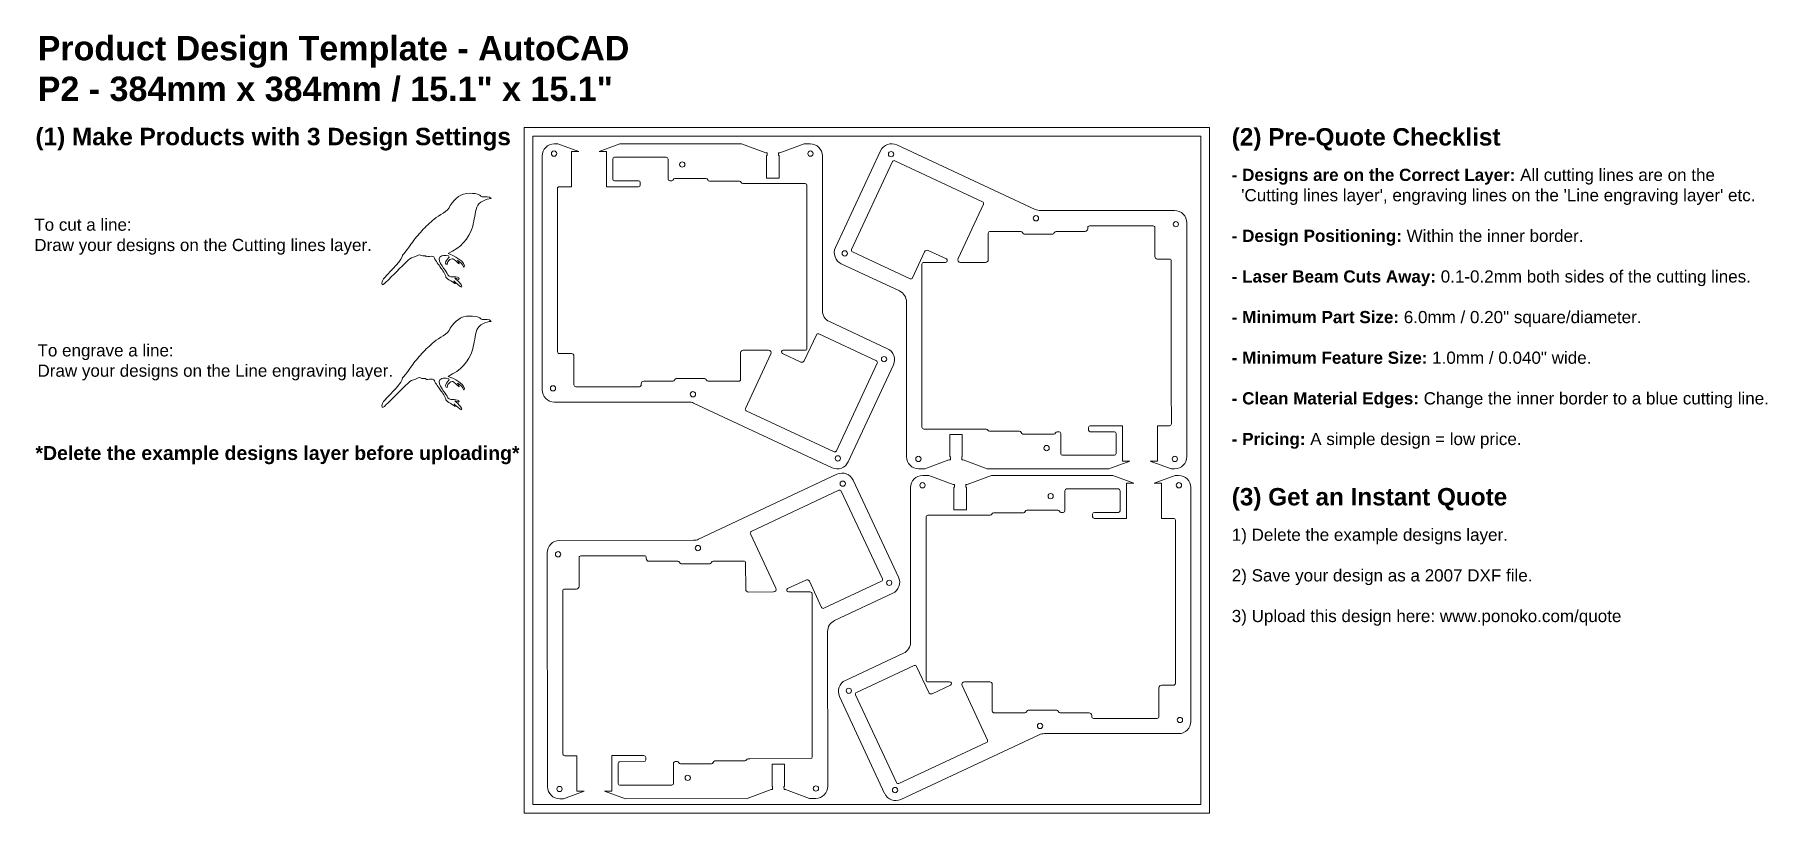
# Model space of a CAD drawing. Header units: millimetres. Extents: x -286 to 710, y -5 to 442.
import ezdxf

# ---------------------------------------------------------------- set-up
doc = ezdxf.new("R2010")
doc.units = ezdxf.units.MM
doc.header["$MEASUREMENT"] = 0
doc.layers.get('0').update_dxf_attribs({"lineweight": 0, "true_color": 0xf6921e})
doc.layers.add('Cutting lines', color=5, linetype='Continuous', lineweight=0)
doc.layers.add('Examples - DELETE before uploading', color=7, linetype='Continuous', lineweight=0, true_color=0xf6921e)
doc.styles.add('Annotative', font='arial.ttf')
doc.styles.get("Standard").update_dxf_attribs({"font": 'arial.ttf'})

msp = doc.modelspace()

# ---------------------------------------------------------------- linework, layer by layer
at = {"lineweight": 0}
for points in [[(-5, -5), (389, -5), (389, 389), (-5, 389)], [(0, 0), (384, 0), (384, 384), (0, 384)]]:
    msp.add_lwpolyline(points, close=True, dxfattribs=at)
at = {"layer": 'Cutting lines', "lineweight": 0}
for p, q in [((12.4, 379.59), (14.45, 379.59)), ((14.45, 379.59), (26.5, 375.15)), ((38.12, 375.15), (50.15, 379.59)), ((50.15, 379.59), (120.03, 379.59)), ((120.03, 379.59), (133.91, 374.47)), ((142.06, 374.47), (155.94, 379.59)), ((155.94, 379.59), (159.48, 379.59)), ((288.82, 341.89), (209.25, 378.98)), ((5.4, 372.59), (5.4, 238.26)), ((22.22, 375.15), (26.5, 375.15)), ((22.22, 375.15), (22.22, 354.86)), ((38.12, 375.15), (42.4, 375.15)), ((42.4, 375.15), (42.4, 354.86)), ((46.01, 370.83), (46.01, 370.83)), ((46.01, 370.83), (46.01, 359.31)), ((76.78, 371.83), (47.01, 371.83)), ((47.01, 371.83), (47.01, 371.83)), ((76.78, 371.83), (76.78, 371.83)), ((77.78, 359.31), (77.78, 370.83)), ((77.78, 370.83), (77.78, 370.83)), ((134.71, 374.47), (133.91, 374.47)), ((134.71, 372.77), (134.41, 372.77)), ((134.41, 372.77), (134.41, 359.87)), ((134.71, 374.47), (134.71, 372.77)), ((141.26, 374.47), (141.26, 372.77)), ((141.26, 374.47), (142.06, 374.47)), ((141.26, 372.77), (141.56, 372.77)), ((141.56, 372.77), (141.56, 359.87)), ((166.48, 372.59), (166.48, 283.8)), ((173.98, 319.92), (199.95, 375.6)), ((46.01, 359.31), (46.01, 359.31)), ((77.78, 359.31), (77.78, 359.31)), ((98.56, 359.62), (81.76, 359.62)), ((99.58, 359.62), (98.56, 359.62)), ((134.41, 359.87), (141.56, 359.87)), ((14.26, 352.45), (14.26, 353.86)), ((14.26, 352.45), (14.29, 334.82)), ((15.26, 354.86), (22.22, 354.86)), ((42.4, 354.86), (60.82, 354.86)), ((47.01, 358.31), (47.01, 358.31)), ((47.01, 358.31), (60.82, 358.31)), ((61.82, 357.03), (61.82, 357.31)), ((61.82, 355.86), (61.82, 357.03)), ((78.78, 358.31), (79.88, 358.31)), ((118.12, 358.03), (101.54, 358.03)), ((118.82, 358.03), (118.12, 358.03)), ((118.56, 358.03), (118.56, 358.03)), ((120.68, 356.76), (121.6, 356.76)), ((156.56, 356.76), (121.6, 356.76)), ((156.56, 356.76), (156.58, 356.76)), ((157.58, 355.76), (157.58, 354.92)), ((157.58, 354.92), (157.58, 336.7)), ((368.91, 341.23), (291.78, 341.23)), ((375.91, 199.9), (375.91, 334.23)), ((210.78, 295.03), (177.37, 310.61)), ((214.82, 199.9), (214.82, 288.69)), ((170.52, 277.45), (203.93, 261.88)), ((207.32, 252.57), (181.36, 196.89)), ((12.4, 231.26), (89.53, 231.26)), ((92.49, 230.6), (172.05, 193.51)), ((223.73, 217.57), (223.73, 235.78)), ((367.04, 220.04), (367.02, 237.67)), ((367.04, 220.04), (367.04, 218.63)), ((223.73, 216.73), (223.73, 217.57)), ((224.74, 215.73), (224.73, 215.73)), ((224.74, 215.73), (259.71, 215.73)), ((239.74, 199.72), (239.74, 212.61)), ((246.89, 212.61), (239.74, 212.61)), ((246.89, 199.72), (246.89, 212.61)), ((260.62, 215.73), (259.71, 215.73)), ((262.48, 214.46), (263.19, 214.46)), ((262.74, 214.46), (262.74, 214.46)), ((263.19, 214.46), (279.76, 214.46)), ((281.72, 212.87), (282.75, 212.87)), ((282.75, 212.87), (299.54, 212.87)), ((302.52, 214.18), (301.42, 214.18)), ((303.52, 213.18), (303.52, 213.18)), ((303.52, 213.18), (303.52, 201.66)), ((319.48, 216.63), (319.48, 215.46)), ((319.48, 215.46), (319.48, 215.18)), ((338.91, 217.63), (320.48, 217.63)), ((334.3, 214.18), (320.48, 214.18)), ((334.3, 214.18), (334.3, 214.18)), ((335.3, 201.66), (335.3, 213.18)), ((335.3, 213.18), (335.3, 213.18)), ((338.91, 197.34), (338.91, 217.63)), ((359.09, 197.34), (359.09, 217.63)), ((366.04, 217.63), (359.09, 217.63)), ((240.04, 199.72), (239.74, 199.72)), ((240.04, 198.01), (240.04, 199.72)), ((246.59, 198.01), (246.59, 199.72)), ((246.59, 199.72), (246.89, 199.72)), ((303.52, 201.66), (303.52, 201.66)), ((304.52, 200.66), (304.52, 200.66)), ((304.52, 200.66), (334.3, 200.66)), ((334.3, 200.66), (334.3, 200.66)), ((335.3, 201.66), (335.3, 201.66)), ((95.37, 152.47), (174.87, 189.72)), ((225.36, 192.9), (221.82, 192.9)), ((239.24, 198.02), (225.36, 192.9)), ((240.04, 198.01), (239.24, 198.02)), ((246.59, 198.01), (247.39, 198.01)), ((261.27, 192.9), (247.39, 198.01)), ((331.15, 192.9), (261.27, 192.9)), ((343.19, 197.34), (331.15, 192.9)), ((343.19, 197.34), (338.91, 197.34)), ((366.85, 192.9), (354.81, 197.34)), ((359.09, 197.34), (354.81, 197.34)), ((368.91, 192.9), (366.85, 192.9)), ((210.25, 130.72), (184.18, 186.35)), ((217.16, 182.09), (217.16, 93.3)), ((227.7, 189.09), (224.16, 189.09)), ((241.58, 183.97), (227.7, 189.09)), ((242.38, 183.97), (241.58, 183.97)), ((242.38, 182.27), (242.08, 182.27)), ((242.08, 182.27), (242.08, 169.37)), ((242.38, 183.97), (242.38, 182.27)), ((248.93, 183.97), (248.93, 182.27)), ((248.93, 183.97), (249.73, 183.97)), ((248.93, 182.27), (249.23, 182.27)), ((249.23, 182.27), (249.23, 169.37)), ((263.61, 189.09), (249.73, 183.97)), ((333.48, 189.09), (263.61, 189.09)), ((305.86, 168.81), (305.86, 180.33)), ((305.86, 180.33), (305.86, 180.33)), ((306.86, 181.33), (306.86, 181.33)), ((306.86, 181.33), (336.63, 181.33)), ((345.52, 184.65), (333.48, 189.09)), ((336.63, 181.33), (336.63, 181.33)), ((337.63, 180.33), (337.63, 180.33)), ((337.63, 180.33), (337.63, 168.81)), ((345.52, 184.65), (341.24, 184.65)), ((341.24, 184.65), (341.24, 164.36)), ((369.19, 189.09), (357.14, 184.65)), ((361.42, 184.65), (357.14, 184.65)), ((361.42, 184.65), (361.42, 164.36)), ((371.24, 189.09), (369.19, 189.09)), ((378.24, 182.09), (378.24, 47.76)), ((249.23, 169.37), (242.08, 169.37)), ((226.06, 165.26), (226.06, 164.42)), ((226.06, 164.42), (226.06, 146.21)), ((227.08, 166.26), (227.06, 166.26)), ((227.08, 166.26), (262.04, 166.26)), ((262.96, 166.26), (262.04, 166.26)), ((264.82, 167.53), (265.52, 167.53)), ((265.07, 167.53), (265.07, 167.53)), ((265.52, 167.53), (282.1, 167.53)), ((284.06, 169.12), (285.08, 169.12)), ((285.08, 169.12), (301.88, 169.12)), ((304.86, 167.81), (303.76, 167.81)), ((305.86, 168.81), (305.86, 168.81)), ((321.82, 166.53), (321.82, 166.81)), ((321.82, 165.36), (321.82, 166.53)), ((336.63, 167.81), (322.82, 167.81)), ((341.24, 164.36), (322.82, 164.36)), ((336.63, 167.81), (336.63, 167.81)), ((337.63, 168.81), (337.63, 168.81)), ((368.37, 164.36), (361.42, 164.36)), ((369.37, 161.95), (369.35, 144.32)), ((369.37, 161.95), (369.37, 163.36)), ((15.28, 151.66), (92.42, 151.81)), ((8.56, 10.31), (8.3, 144.64)), ((173.5, 105.77), (206.88, 121.41)), ((169.64, 10.63), (169.47, 99.41)), ((213.11, 86.95), (179.7, 71.38)), ((176.32, 62.07), (202.28, 6.39)), ((17.39, 30.47), (17.37, 48.1)), ((160.7, 28.28), (160.67, 46.49)), ((291.15, 40.1), (211.58, 3.01)), ((371.24, 40.76), (294.11, 40.76)), ((17.39, 30.47), (17.39, 29.06)), ((18.39, 28.06), (25.34, 28.08)), ((25.38, 7.78), (25.34, 28.08)), ((45.52, 28.12), (63.95, 28.15)), ((45.56, 7.82), (45.52, 28.12)), ((49.16, 12.15), (49.14, 23.67)), ((49.14, 23.67), (49.14, 23.67)), ((50.14, 24.67), (63.95, 24.7)), ((50.14, 24.67), (50.14, 24.67)), ((64.95, 27.15), (64.95, 25.98)), ((64.95, 25.98), (64.95, 25.7)), ((80.92, 23.73), (80.92, 23.73)), ((80.92, 23.73), (80.94, 12.21)), ((81.92, 24.74), (83.02, 24.74)), ((101.69, 23.46), (84.9, 23.43)), ((102.72, 23.46), (101.69, 23.46)), ((121.25, 25.09), (104.67, 25.06)), ((121.95, 25.09), (121.25, 25.09)), ((121.7, 25.09), (121.7, 25.09)), ((123.81, 26.36), (124.73, 26.36)), ((159.69, 26.43), (124.73, 26.36)), ((137.55, 23.28), (144.7, 23.29)), ((137.57, 10.38), (137.55, 23.28)), ((144.72, 10.39), (144.7, 23.29)), ((159.69, 26.43), (159.7, 26.43)), ((160.7, 27.43), (160.7, 28.28)), ((49.16, 12.15), (49.16, 12.15)), ((79.94, 11.21), (50.17, 11.15)), ((50.17, 11.15), (50.17, 11.15)), ((79.94, 11.21), (79.94, 11.21)), ((80.94, 12.21), (80.94, 12.21)), ((137.87, 10.38), (137.57, 10.38)), ((137.88, 8.68), (137.87, 10.38)), ((144.43, 8.69), (144.42, 10.39)), ((144.42, 10.39), (144.72, 10.39)), ((15.57, 3.33), (17.63, 3.33)), ((17.63, 3.33), (29.66, 7.79)), ((25.38, 7.78), (29.66, 7.79)), ((41.28, 7.81), (45.56, 7.82)), ((41.28, 7.81), (53.33, 3.4)), ((53.33, 3.4), (123.21, 3.54)), ((123.21, 3.54), (137.08, 8.68)), ((137.88, 8.68), (137.08, 8.68)), ((144.43, 8.69), (145.23, 8.69)), ((145.23, 8.69), (159.12, 3.61)), ((159.12, 3.61), (162.66, 3.61))]:
    msp.add_line(p, q, dxfattribs=at)
at = {"layer": 'Cutting lines'}
for points in [[(367.02, 237.67), (367.02, 312.38, 0.414214), (366.02, 313.38), (359.11, 313.38, -0.414214), (357.58, 314.9), (357.58, 331.41, 0.414214), (356.57, 332.43), (319.99, 332.43, 0.414214), (318.98, 331.41), (318.98, 330.78, -0.414214), (317.45, 329.26), (300.76, 329.26, 0.305615), (299.81, 328.62, -0.305615), (298.4, 327.67), (282.91, 327.67, -0.305615), (281.49, 328.62, 0.305615), (280.55, 329.26), (262.84, 329.26, 0.414214), (261.83, 328.24), (261.83, 313, -0.414214), (260.3, 311.48), (245.82, 311.48, -0.548619), (244.44, 313.64), (259.04, 344.95, 0.414214), (258.55, 346.3), (208.13, 369.81, 0.414214), (206.78, 369.32), (183.28, 318.91, 0.414214), (183.77, 317.56), (216.92, 302.1, 0.414214), (218.27, 302.59), (225.24, 317.55, -0.414214), (227.27, 318.29), (237.73, 313.41, -0.802585), (237.3, 311.48), (224.74, 311.48, 0.414214), (223.73, 310.46), (223.73, 235.78)], [(14.29, 334.82), (14.29, 260.11, 0.414214), (15.29, 259.11), (22.2, 259.11, -0.414214), (23.72, 257.58), (23.72, 241.07, 0.414214), (24.74, 240.06), (61.31, 240.06, 0.414214), (62.33, 241.07), (62.33, 241.71, -0.414214), (63.85, 243.23), (80.55, 243.23, 0.305615), (81.49, 243.87, -0.305615), (82.9, 244.82), (98.4, 244.82, -0.305615), (99.81, 243.87, 0.305615), (100.75, 243.23), (118.46, 243.23, 0.414214), (119.48, 244.25), (119.48, 259.49, -0.414214), (121, 261.01), (135.48, 261.01, -0.548619), (136.87, 258.84), (122.27, 227.53, 0.414214), (122.76, 226.18), (173.17, 202.68, 0.414214), (174.52, 203.17), (198.03, 253.58, 0.414214), (197.54, 254.93), (164.39, 270.39, 0.414214), (163.04, 269.9), (156.06, 254.93, -0.414214), (154.04, 254.2), (143.58, 259.08, -0.802585), (144, 261.01), (156.56, 261.01, 0.414214), (157.58, 262.03), (157.58, 336.7)], [(17.37, 48.1), (17.23, 122.81, -0.414214), (18.23, 123.81), (25.14, 123.83, 0.414214), (26.66, 125.35), (26.63, 141.86, -0.414214), (27.64, 142.88), (64.22, 142.95, -0.414214), (65.24, 141.94), (65.24, 141.3, 0.414214), (66.77, 139.78), (83.46, 139.81, -0.305615), (84.4, 139.18, 0.305615), (85.82, 138.23), (101.31, 138.26, 0.305615), (102.72, 139.22, -0.305615), (103.66, 139.85), (121.37, 139.89, -0.414214), (122.39, 138.87), (122.42, 123.63, 0.414214), (123.95, 122.11), (138.43, 122.14, 0.548619), (139.81, 124.31), (125.15, 155.59, -0.414214), (125.64, 156.94), (176, 180.55, -0.414214), (177.36, 180.06), (200.96, 129.69, -0.414214), (200.47, 128.34), (167.35, 112.82, -0.414214), (166, 113.31), (159, 128.26, 0.414214), (156.97, 128.99), (146.52, 124.09, 0.802585), (146.95, 122.16), (159.51, 122.18, -0.414214), (160.53, 121.17), (160.67, 46.49)], [(369.35, 144.32), (369.35, 69.61, -0.414214), (368.35, 68.61), (361.44, 68.61, 0.414214), (359.92, 67.08), (359.92, 50.57, -0.414214), (358.9, 49.56), (322.33, 49.56, -0.414214), (321.31, 50.57), (321.31, 51.21, 0.414214), (319.79, 52.73), (303.09, 52.73, -0.305615), (302.15, 53.37, 0.305615), (300.74, 54.32), (285.24, 54.32, 0.305615), (283.83, 53.37, -0.305615), (282.89, 52.73), (265.18, 52.73, -0.414214), (264.16, 53.75), (264.16, 68.99, 0.414214), (262.64, 70.51), (248.15, 70.51, 0.548619), (246.77, 68.35), (261.37, 37.03, -0.414214), (260.88, 35.68), (210.47, 12.18, -0.414214), (209.12, 12.67), (185.61, 63.08, -0.414214), (186.1, 64.43), (219.25, 79.89, -0.414214), (220.6, 79.4), (227.58, 64.44, 0.414214), (229.6, 63.7), (240.06, 68.58, 0.802585), (239.63, 70.51), (227.08, 70.51, -0.414214), (226.06, 71.53), (226.06, 146.21)]]:
    msp.add_lwpolyline(points, format="xyb", dxfattribs=at)
at = {"layer": 'Cutting lines', "lineweight": 0}
for centre in [(12.25, 373.93), (85.96, 367.67), (159.63, 373.92), (205.94, 373.62), (289.24, 336.79), (369.65, 333.38), (179.35, 316.6), (201.95, 255.89), (11.66, 239.11), (92.07, 235.7), (175.37, 198.87), (221.68, 198.57), (295.35, 204.82), (369.06, 198.55), (178.19, 184.36), (224.01, 183.42), (371.39, 183.43), (297.68, 177.17), (14.56, 143.81), (94.96, 147.37), (204.89, 127.39), (181.69, 65.39), (371.98, 48.61), (291.57, 45.2), (15.41, 8.98), (89.11, 15.39), (162.79, 9.28), (208.27, 8.37)]:
    msp.add_circle(centre, 1.52, dxfattribs=at)
for centre, radius, start, end in [((12.4, 372.59), 7, 90, 180), ((159.48, 372.59), 7, 0, 90), ((206.29, 372.64), 7, 65.0046, 155.00019), ((47.01, 370.83), 1, 90, 180), ((76.78, 370.83), 1, 360, 90), ((47.01, 359.31), 1, 180, 270), ((78.78, 359.31), 1, 180, 270), ((79.88, 359.31), 1, 270, 339.84526), ((81.76, 358.62), 1, 90, 159.84526), ((99.58, 358.62), 1, 11.90268, 90), ((101.54, 359.03), 1, 191.90268, 270), ((15.26, 353.86), 1, 90, 180.00048), ((60.82, 357.31), 1, 360, 90), ((60.82, 355.86), 1, 270, 360), ((118.82, 357.03), 1, 21.40758, 90), ((120.68, 357.76), 1, 201.40758, 270), ((156.58, 355.76), 1, 0.0003, 90), ((291.78, 348.23), 7, 245.0046, 270.00007), ((368.91, 334.23), 7, 0, 90.00007), ((180.33, 316.96), 7, 155.00019, 245.00187), ((207.82, 288.69), 7, 0, 65.00187), ((173.48, 283.8), 7, 180, 245.00187), ((200.98, 255.53), 7, 335.00019, 65.00187), ((12.4, 238.26), 7, 180, 270.00007), ((89.53, 224.26), 7, 65.0046, 90.00007), ((224.73, 216.73), 1, 180.0003, 270), ((260.62, 214.73), 1, 21.40758, 90), ((262.48, 215.46), 1, 201.40758, 270), ((279.76, 213.46), 1, 11.90268, 90), ((281.72, 213.87), 1, 191.90268, 270), ((299.54, 213.87), 1, 270, 339.84526), ((301.42, 213.18), 1, 90, 159.84526), ((302.52, 213.18), 1, 0, 90), ((320.48, 216.63), 1, 90, 180), ((320.48, 215.18), 1, 180, 270), ((334.3, 213.18), 1, 0, 90), ((366.04, 218.63), 1, 270, 0.00048), ((221.82, 199.9), 7, 180, 270), ((304.52, 201.66), 1, 180, 270), ((334.3, 201.66), 1, 270, 0), ((368.91, 199.9), 7, 270, 0), ((175.01, 199.85), 7, 245.0046, 335.00019), ((177.84, 183.38), 7, 25.1103, 115.10589), ((224.16, 182.09), 7, 90, 180), ((306.86, 180.33), 1, 90, 180), ((336.63, 180.33), 1, 0, 90), ((371.24, 182.09), 7, 0, 90), ((227.06, 165.26), 1, 90, 179.9997), ((262.96, 167.26), 1, 270, 338.59242), ((264.82, 166.53), 1, 90, 158.59242), ((282.1, 168.53), 1, 270, 348.09732), ((284.06, 168.12), 1, 90, 168.09732), ((301.88, 168.12), 1, 20.15474, 90), ((303.76, 168.81), 1, 200.15474, 270), ((304.86, 168.81), 1, 270, 360), ((322.82, 166.81), 1, 90, 180), ((322.82, 165.36), 1, 180, 270), ((336.63, 168.81), 1, 270, 0), ((368.37, 163.36), 1, 359.99952, 90), ((15.3, 144.66), 7, 90.11041, 180.11048), ((92.4, 158.81), 7, 270.11041, 295.10589), ((203.91, 127.75), 7, 295.10861, 25.1103), ((176.47, 99.43), 7, 115.10861, 180.11048), ((210.16, 93.3), 7, 294.99813, 0), ((182.66, 65.03), 7, 114.99813, 204.99981), ((294.11, 33.76), 7, 89.99993, 114.9954), ((371.24, 47.76), 7, 269.99993, 0), ((18.39, 29.06), 1, 180.11001, 270.11048), ((50.14, 23.67), 1, 90.11048, 180.11048), ((63.95, 27.15), 1, 0.11048, 90.11048), ((63.95, 25.7), 1, 270.11048, 0.11048), ((81.92, 23.74), 1, 90.11048, 180.11048), ((83.02, 23.74), 1, 20.26522, 90.11048), ((84.89, 24.43), 1, 200.26522, 270.11048), ((102.72, 24.46), 1, 270.11048, 348.2078), ((104.68, 24.06), 1, 90.11048, 168.2078), ((121.95, 26.09), 1, 270.11048, 338.7029), ((123.82, 25.36), 1, 90.11048, 158.7029), ((159.7, 27.43), 1, 270.11048, 0.11018), ((15.56, 10.33), 7, 180.11048, 270.11048), ((50.16, 12.15), 1, 180.11048, 270.11048), ((79.94, 12.21), 1, 270.11048, 0.11048), ((162.64, 10.61), 7, 270.11048, 0.11048), ((208.63, 9.35), 7, 204.99981, 294.9954)]:
    msp.add_arc(centre, radius, start, end, dxfattribs=at)
at = {"layer": 'Examples - DELETE before uploading', "color": 5, "lineweight": 9}
msp.add_open_spline([(-47.44, 344.15), (-44.07, 348.39), (-41.92, 351.17), (-35.94, 351.16), (-34.1, 351.16), (-32.12, 350.97), (-30.47, 350.07), (-30.12, 349.89), (-29.5, 349.17), (-29.1, 349.16), (-27.61, 349.11), (-24.69, 349.57), (-23.9, 348.11), (-26.62, 347.92), (-31.21, 346.18), (-32.13, 343.23), (-33.23, 339.69), (-33.47, 335.9), (-34.5, 332.33), (-36.78, 324.42), (-41.38, 320.09), (-48.65, 316.51), (-46.52, 316.03), (-37.15, 311.17), (-39.61, 308.49), (-39.93, 310.41), (-42.3, 311.98), (-43.29, 312.65), (-40.61, 308.15), (-43.82, 312.2), (-44.86, 312.83), (-46.3, 313.72), (-45.51, 313.77), (-47.08, 313.39), (-47.61, 313.26), (-48.94, 311.75), (-48.93, 311.17), (-48.92, 308.9), (-50.48, 310.99), (-50.02, 311.92), (-49.66, 312.66), (-48.16, 314.16), (-48.04, 314.49), (-47.48, 315.91), (-51.64, 315.49), (-52.3, 315.26), (-56.28, 313.88), (-50.93, 308), (-49.73, 305.97), (-49.01, 304.74), (-48.65, 303.48), (-47.14, 303.13), (-47.32, 303.17), (-40.51, 303.45), (-42.62, 301.66), (-42.58, 301.69), (-44.21, 302.45), (-44.76, 302.39), (-44.58, 302.41), (-39.62, 297.79), (-40.84, 297.29), (-41.44, 297.06), (-44.77, 300.33), (-45.32, 300.78), (-45.12, 300.62), (-44.08, 299.52), (-44.47, 299.25), (-44.49, 299.23), (-49.8, 302.31), (-49.85, 302.87), (-50, 304.72), (-52.02, 307.11), (-52.92, 308.61), (-53.75, 310.01), (-56.01, 312.42), (-56.44, 313.93), (-57.11, 316.31), (-61.86, 313.72), (-61.52, 315.27), (-62.55, 315.21), (-63.62, 315.12), (-64.47, 315.66), (-65.49, 316.31), (-66.27, 315.23), (-67.27, 314.93), (-69.31, 314.32), (-70.17, 314.09), (-71.62, 312.67), (-75.94, 308.41), (-80.25, 304.16), (-84.57, 299.92), (-85.32, 299.18), (-86.9, 297.68), (-86.73, 299.67), (-86.58, 301.42), (-85.13, 302.64), (-83.99, 304), (-82.46, 305.81), (-74.08, 313.77), (-74.91, 315.6), (-74.77, 315.28), (-70.05, 321.61), (-69.6, 322.34), (-67.99, 325), (-65.82, 327.25), (-63.73, 329.59), (-61.52, 332.05), (-59.07, 334.19), (-56.58, 336.36), (-53.74, 338.83), (-48.7, 340.44), (-47.44, 344.15), (-47.44, 344.15), (-47.44, 344.15), (-47.44, 344.15)], degree=3, knots=[0, 0, 0, 0, 1, 1, 1, 2, 2, 2, 3, 3, 3, 4, 4, 4, 5, 5, 5, 6, 6, 6, 7, 7, 7, 8, 8, 8, 9, 9, 9, 10, 10, 10, 11, 11, 11, 12, 12, 12, 13, 13, 13, 14, 14, 14, 15, 15, 15, 16, 16, 16, 17, 17, 17, 18, 18, 18, 19, 19, 19, 20, 20, 20, 21, 21, 21, 22, 22, 22, 23, 23, 23, 24, 24, 24, 25, 25, 25, 26, 26, 26, 27, 27, 27, 28, 28, 28, 29, 29, 29, 30, 30, 30, 31, 31, 31, 32, 32, 32, 33, 33, 33, 34, 34, 34, 35, 35, 35, 36, 36, 36, 37, 37, 37, 38, 38, 38, 38], dxfattribs=at)
at = {"layer": 'Examples - DELETE before uploading', "color": 1, "lineweight": 9}
msp.add_open_spline([(-47.44, 273.63), (-44.07, 277.87), (-41.92, 280.65), (-35.94, 280.64), (-34.1, 280.64), (-32.12, 280.45), (-30.47, 279.56), (-30.12, 279.37), (-29.5, 278.65), (-29.1, 278.64), (-27.61, 278.6), (-24.69, 279.05), (-23.9, 277.59), (-26.62, 277.4), (-31.21, 275.66), (-32.13, 272.71), (-33.23, 269.17), (-33.47, 265.38), (-34.5, 261.81), (-36.78, 253.9), (-41.38, 249.57), (-48.65, 245.99), (-46.52, 245.51), (-37.15, 240.65), (-39.61, 237.97), (-39.93, 239.89), (-42.3, 241.46), (-43.29, 242.13), (-40.61, 237.63), (-43.82, 241.68), (-44.86, 242.31), (-46.3, 243.2), (-45.51, 243.25), (-47.08, 242.87), (-47.61, 242.74), (-48.94, 241.23), (-48.93, 240.65), (-48.92, 238.38), (-50.48, 240.47), (-50.02, 241.4), (-49.66, 242.14), (-48.16, 243.64), (-48.04, 243.97), (-47.48, 245.39), (-51.64, 244.97), (-52.3, 244.74), (-56.28, 243.36), (-50.93, 237.48), (-49.73, 235.45), (-49.01, 234.22), (-48.65, 232.96), (-47.14, 232.61), (-47.32, 232.65), (-40.51, 232.93), (-42.62, 231.14), (-42.58, 231.17), (-44.21, 231.93), (-44.76, 231.87), (-44.58, 231.89), (-39.62, 227.27), (-40.84, 226.77), (-41.44, 226.54), (-44.77, 229.81), (-45.32, 230.26), (-45.12, 230.1), (-44.08, 229), (-44.47, 228.73), (-44.49, 228.71), (-49.8, 231.79), (-49.85, 232.35), (-50, 234.2), (-52.02, 236.59), (-52.92, 238.09), (-53.75, 239.49), (-56.01, 241.9), (-56.44, 243.41), (-57.11, 245.79), (-61.86, 243.2), (-61.52, 244.75), (-62.55, 244.69), (-63.62, 244.6), (-64.47, 245.14), (-65.49, 245.79), (-66.27, 244.71), (-67.27, 244.41), (-69.31, 243.8), (-70.17, 243.57), (-71.62, 242.15), (-75.94, 237.9), (-80.25, 233.64), (-84.57, 229.4), (-85.32, 228.66), (-86.9, 227.16), (-86.73, 229.15), (-86.58, 230.9), (-85.13, 232.12), (-83.99, 233.48), (-82.46, 235.29), (-74.08, 243.25), (-74.91, 245.08), (-74.77, 244.76), (-70.05, 251.09), (-69.6, 251.82), (-67.99, 254.48), (-65.82, 256.73), (-63.73, 259.07), (-61.52, 261.53), (-59.07, 263.67), (-56.58, 265.84), (-53.74, 268.31), (-48.7, 269.92), (-47.44, 273.63), (-47.44, 273.63), (-47.44, 273.63), (-47.44, 273.63)], degree=3, knots=[0, 0, 0, 0, 1, 1, 1, 2, 2, 2, 3, 3, 3, 4, 4, 4, 5, 5, 5, 6, 6, 6, 7, 7, 7, 8, 8, 8, 9, 9, 9, 10, 10, 10, 11, 11, 11, 12, 12, 12, 13, 13, 13, 14, 14, 14, 15, 15, 15, 16, 16, 16, 17, 17, 17, 18, 18, 18, 19, 19, 19, 20, 20, 20, 21, 21, 21, 22, 22, 22, 23, 23, 23, 24, 24, 24, 25, 25, 25, 26, 26, 26, 27, 27, 27, 28, 28, 28, 29, 29, 29, 30, 30, 30, 31, 31, 31, 32, 32, 32, 33, 33, 33, 34, 34, 34, 35, 35, 35, 36, 36, 36, 37, 37, 37, 38, 38, 38, 38], dxfattribs=at)

# ---------------------------------------------------------------- texts
at = {"layer": 'Examples - DELETE before uploading', "lineweight": 0, "attachment_point": 1}
for s, insert, char_height, width in [('{\\fArial|b1|i0|c0|p34;Product Design Template - AutoCAD\\PP2 - 384mm x 384mm / 15.1" x 15.1"}', (-284.51, 441.51), 14, 378.8212), ('{\\fArial|b1|i0|c0|p34;(1) Make Products with 3 Design Settings}', (-285.75, 388.75), 10, 298.9284)]:
    msp.add_mtext(s, dxfattribs=dict(at, insert=insert, char_height=char_height, width=width))
at = {"layer": 'Examples - DELETE before uploading', "lineweight": 0, "attachment_point": 1, "style": 'Annotative'}
for s, insert, char_height, width in [('{\\fArial|b1|i0|c0|p34;\\H2.5x;(2) Pre-Quote Checklist\\P}\\P{\\fArial|b1|i0|c0|p34;\\H1.75x;- Designs are on the Correct Layer:\\fArial|b0|i0|c0|p34; All cutting lines are on the \\P  \'Cutting lines layer\', engraving lines on the \'Line engraving layer\' etc.\\P\\fArial|b1|i0|c0|p34;\\P- Design Positioning:\\fArial|b0|i0|c0|p34; Within the inner border.\\P\\fArial|b1|i0|c0|p34;\\P- Laser Beam Cuts Away: \\fArial|b0|i0|c0|p34;0.1-0.2mm both sides of the cutting lines.\\P\\fArial|b1|i0|c0|p34;\\P- Minimum Part Size:\\fArial|b0|i0|c0|p34; 6.0mm / 0.20" square/diameter.\\P\\fArial|b1|i0|c0|p34;\\P- Minimum Feature Size: \\fArial|b0|i0|c0|p34;1.0mm / 0.040" wide.\\P\\fArial|b1|i0|c0|p34;\\P- Clean Material Edges:\\fArial|b0|i0|c0|p34; Change the inner border to a blue cutting line.\\P\\fArial|b1|i0|c0|p34;\\P- Pricing:\\fArial|b0|i0|c0|p34; A simple design = low price.}\\P\\P\\P\\P{\\fArial|b1|i0|c0|p34;\\H2.5x;(3) Get an Instant Quote\\P}\\P{\\H1.75x;1) Delete the example designs layer.\\P\\P2) Save your design as a 2007 DXF file.\\P\\P3) Upload this design here: www.ponoko.com/quote}', (401.77, 388.57), 4, 405.7157), ('To cut a line:\\PDraw your designs on the Cutting lines layer.', (-286.47, 336.64), 7, 278.9813), ('To engrave a line:\\PDraw your designs on the Line engraving layer.', (-284.62, 264.44), 7, 235.0983), ('{\\fArial|b1|i0|c0|p34;*Delete the example designs layer before uploading*}', (-285.79, 205.96), 8, 393.0713)]:
    msp.add_mtext(s, dxfattribs=dict(at, insert=insert, char_height=char_height, width=width))

doc.saveas('drawing.dxf')
